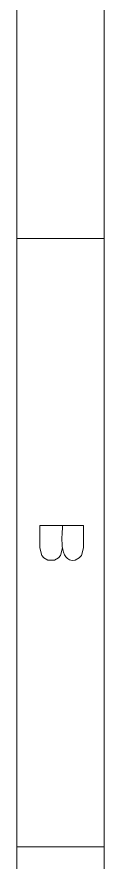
# Model space of a CAD drawing. Header units: millimetres. Extents: x -66 to 230, y -62 to 358.
# Drawn here: x -66.4 to -56.5, y 6.3 to 103.5 of the extents above; entities that cross this region are included whole.
import ezdxf

# ---------------------------------------------------------------- set-up
doc = ezdxf.new("R2010")
doc.units = ezdxf.units.MM

msp = doc.modelspace()

# ---------------------------------------------------------------- linework, layer by layer
at = {"color": 0, "lineweight": 0}
for points in [[(-66.446, 357.923), (-66.446, -61.879)], [(-56.478, 347.955), (-56.478, -51.911)], [(-66.446, 78.045), (-56.478, 78.045)], [(-56.478, 48.048), (-56.478, -51.911)], [(-63.823, 45.024), (-58.823, 45.024), (-58.823, 42.462), (-59.07, 41.598), (-59.317, 41.32), (-59.78, 41.043), (-60.129, 41.03), (-60.421, 41.097), (-60.662, 41.233), (-60.855, 41.428), (-61.007, 41.674), (-61.121, 41.961), (-61.202, 42.279), (-61.254, 42.62), (-61.284, 42.974), (-61.295, 43.331), (-61.291, 43.683), (-61.279, 44.019), (-61.262, 44.33), (-61.245, 44.608), (-61.233, 44.842), (-61.23, 45.024)], [(-61.23, 42.462), (-61.446, 41.598), (-61.693, 41.32), (-62.156, 41.043), (-62.897, 41.043), (-63.36, 41.32), (-63.607, 41.598), (-63.823, 42.462), (-63.823, 45.024)], [(-66.446, 8.083), (-56.478, 8.083)]]:
    msp.add_lwpolyline(points, dxfattribs=at)

doc.saveas('drawing.dxf')
